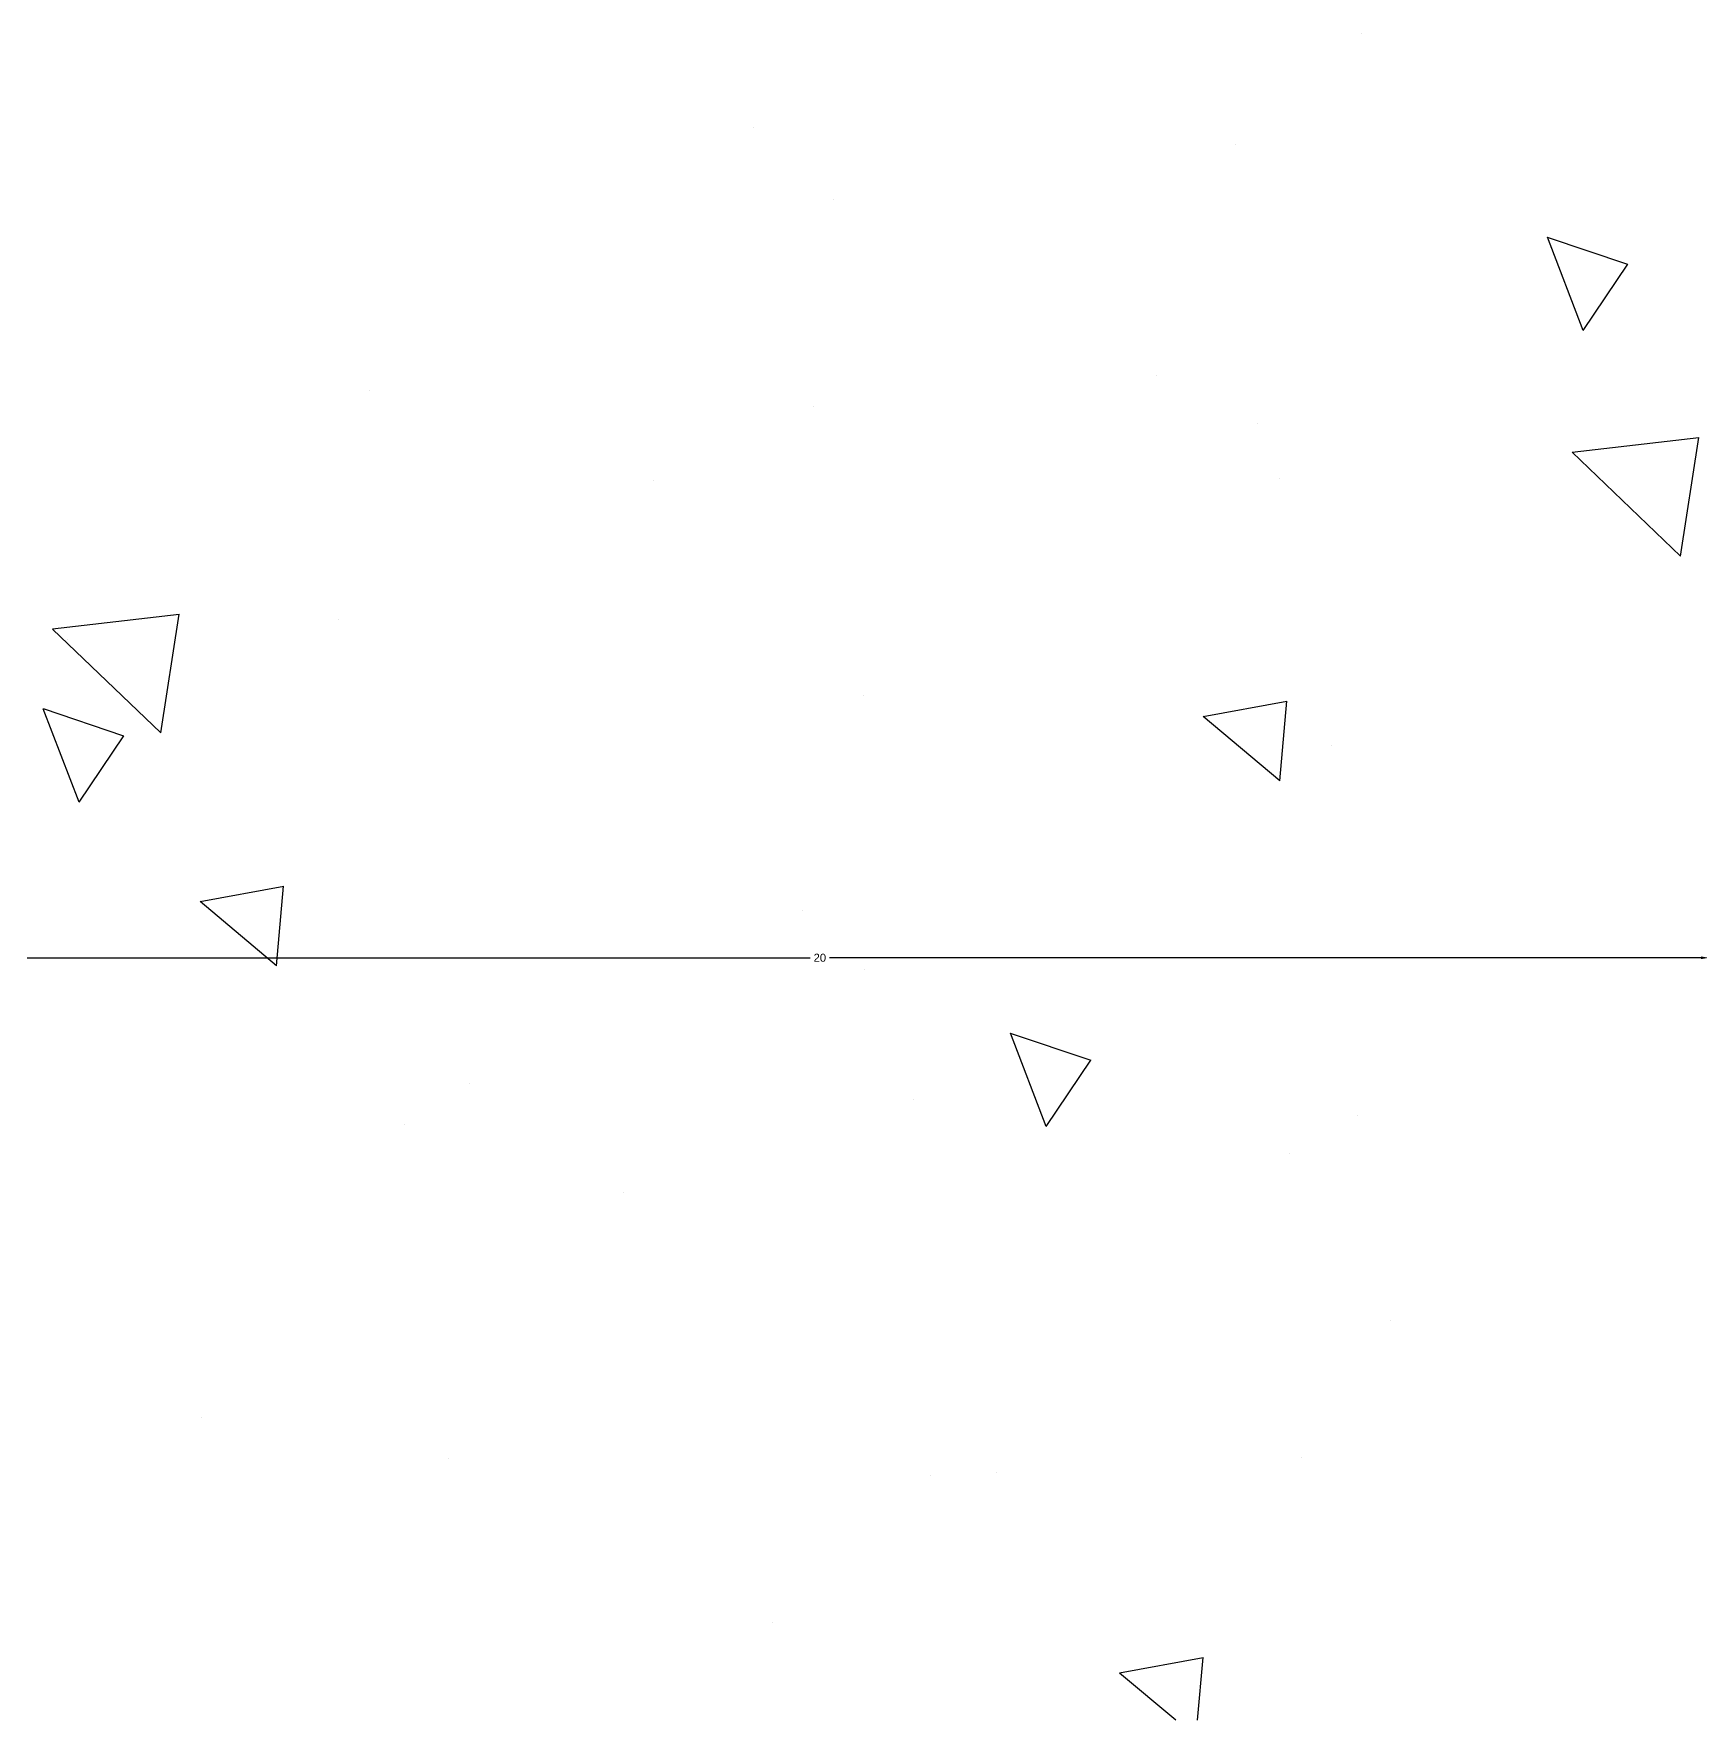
# Model space of a CAD drawing. Extents: x 386248 to 427517, y 4539405 to 4542296.
# Drawn here: x 415879.19 to 415916.68, y 4540475.2 to 4540513.14 of the extents above; entities that cross this region are included whole.
import ezdxf

# ---------------------------------------------------------------- set-up
doc = ezdxf.new("R2010")
doc.units = 0
doc.styles.get("Standard").update_dxf_attribs({"font": 'arial.ttf'})
doc.dimstyles.get("Standard").update_dxf_attribs({"dimtxt": 0.18, "dimasz": 0.18, "dimexe": 0.18, "dimexo": 0.0625, "dimgap": 0.09, "dimtad": 0, "dimtih": 1, "dimtoh": 1, "dimdec": 4, "dimzin": 0, "dimdsep": 46, "dimtxsty": 'Standard', "dimcen": 0.09, "dimadec": 0, "dimazin": 0, "dimtfac": 1, "dimtdec": 4, "dimtofl": 0, "dimtmove": 0, "dimatfit": 3, "dimfxl": 1, "dimtolj": 1, "dimtzin": 0, "dimarcsym": 0})

# ---------------------------------------------------------------- blocks, each defined once
blk = doc.blocks.new('*D3929')
at = {"color": 0, "lineweight": -2}
for p, q in [((415876.877, 4540487.86), (415876.877, 4540492.536)), ((415877.057, 4540492.356), (415896.657, 4540492.356)), ((415916.697, 4540492.356), (415897.097, 4540492.356)), ((415916.877, 4540489.785), (415916.877, 4540492.536))]:
    blk.add_line(p, q, dxfattribs=at)
at = {"color": 0}
for points in [[(415877.057, 4540492.386), (415877.057, 4540492.326), (415876.877, 4540492.356)], [(415916.697, 4540492.326), (415916.697, 4540492.386), (415916.877, 4540492.356)]]:
    blk.add_solid(points, dxfattribs=at)
at = {"layer": 'Defpoints', "color": 0}
for p in [(415876.877, 4540492.356), (415916.877, 4540489.722), (415876.877, 4540487.798)]:
    blk.add_point(p, dxfattribs=at)
at = {"color": 0, "insert": (415896.877, 4540492.356), "char_height": 0.18, "attachment_point": 5}
blk.add_mtext('\\A1;20', dxfattribs=at)

msp = doc.modelspace()

# ---------------------------------------------------------------- linework, layer by layer
at = {"color": 0}
for p, q in [((415909.07, 4540513.145), (415909.07, 4540513.145)), ((415895.38, 4540511.028), (415895.38, 4540511.028)), ((415906.224, 4540510.647), (415906.224, 4540510.647)), ((415897.174, 4540509.424), (415897.174, 4540509.424)), ((415914.048, 4540506.466), (415913.242, 4540508.567)), ((415915.056, 4540507.953), (415913.243, 4540508.561)), ((415914.048, 4540506.466), (415915.055, 4540507.958)), ((415904.44, 4540505.456), (415904.44, 4540505.456)), ((415886.751, 4540505.114), (415886.751, 4540505.114)), ((415896.738, 4540504.749), (415896.738, 4540504.749)), ((415906.724, 4540504.384), (415906.724, 4540504.384)), ((415916.652, 4540504.055), (415913.803, 4540503.723)), ((415916.238, 4540501.392), (415913.803, 4540503.729)), ((415916.238, 4540501.392), (415916.652, 4540504.06)), ((415893.144, 4540503.099), (415893.144, 4540503.099)), ((415907.212, 4540503.136), (415907.212, 4540503.136)), ((415882.463, 4540500.077), (415879.614, 4540499.746)), ((415882.049, 4540497.415), (415882.463, 4540500.083)), ((415886.042, 4540499.974), (415886.042, 4540499.974)), ((415882.049, 4540497.415), (415879.614, 4540499.751)), ((415879.953, 4540499.506), (415879.953, 4540499.506)), ((415897.853, 4540498.268), (415897.853, 4540498.268)), ((415907.382, 4540498.124), (415905.501, 4540497.777)), ((415907.223, 4540496.336), (415907.38, 4540498.129)), ((415880.215, 4540495.858), (415879.409, 4540497.959)), ((415881.223, 4540497.345), (415879.41, 4540497.954)), ((415907.223, 4540496.336), (415905.5, 4540497.782)), ((415880.215, 4540495.858), (415881.221, 4540497.351)), ((415908.393, 4540497.13), (415908.393, 4540497.13)), ((415884.816, 4540493.961), (415882.935, 4540493.614)), ((415884.657, 4540492.173), (415884.814, 4540493.967)), ((415884.657, 4540492.173), (415882.934, 4540493.62)), ((415896.497, 4540493.41), (415896.497, 4540493.41)), ((415897.874, 4540492.082), (415897.874, 4540492.082)), ((415901.969, 4540488.559), (415901.163, 4540490.66)), ((415902.978, 4540490.046), (415901.165, 4540490.654)), ((415901.969, 4540488.559), (415902.976, 4540490.051)), ((415889, 4540489.532), (415889, 4540489.532)), ((415898.987, 4540489.168), (415898.987, 4540489.168)), ((415887.538, 4540488.612), (415887.538, 4540488.612)), ((415908.974, 4540488.803), (415908.974, 4540488.803)), ((415907.443, 4540487.961), (415907.443, 4540487.961)), ((415892.467, 4540487.084), (415892.467, 4540487.084)), ((415909.707, 4540484.19), (415909.707, 4540484.19)), ((415882.957, 4540482.011), (415882.957, 4540482.011)), ((415888.527, 4540481.102), (415888.527, 4540481.102)), ((415907.717, 4540481.116), (415907.717, 4540481.116)), ((415899.37, 4540480.72), (415899.37, 4540480.72)), ((415900.856, 4540480.772), (415900.856, 4540480.772)), ((415895.821, 4540477.395), (415895.821, 4540477.395)), ((415905.499, 4540476.606), (415903.619, 4540476.259)), ((415905.374, 4540475.202), (415905.497, 4540476.611)), ((415904.883, 4540475.202), (415903.617, 4540476.264))]:
    msp.add_line(p, q, dxfattribs=at)

# ---------------------------------------------------------------- dimensions: what is measured, and where the dimension line sits
dim = msp.add_linear_dim(base=(415876.877, 4540492.356), p1=(415916.877, 4540489.722), p2=(415876.877, 4540487.798), text='20', dimstyle='Standard', override={"dimdec": 0})
dim.commit()
dim.dimension.update_dxf_attribs({"geometry": '*D3929', "text_midpoint": (415896.877, 4540492.356)})

doc.saveas('drawing.dxf')
